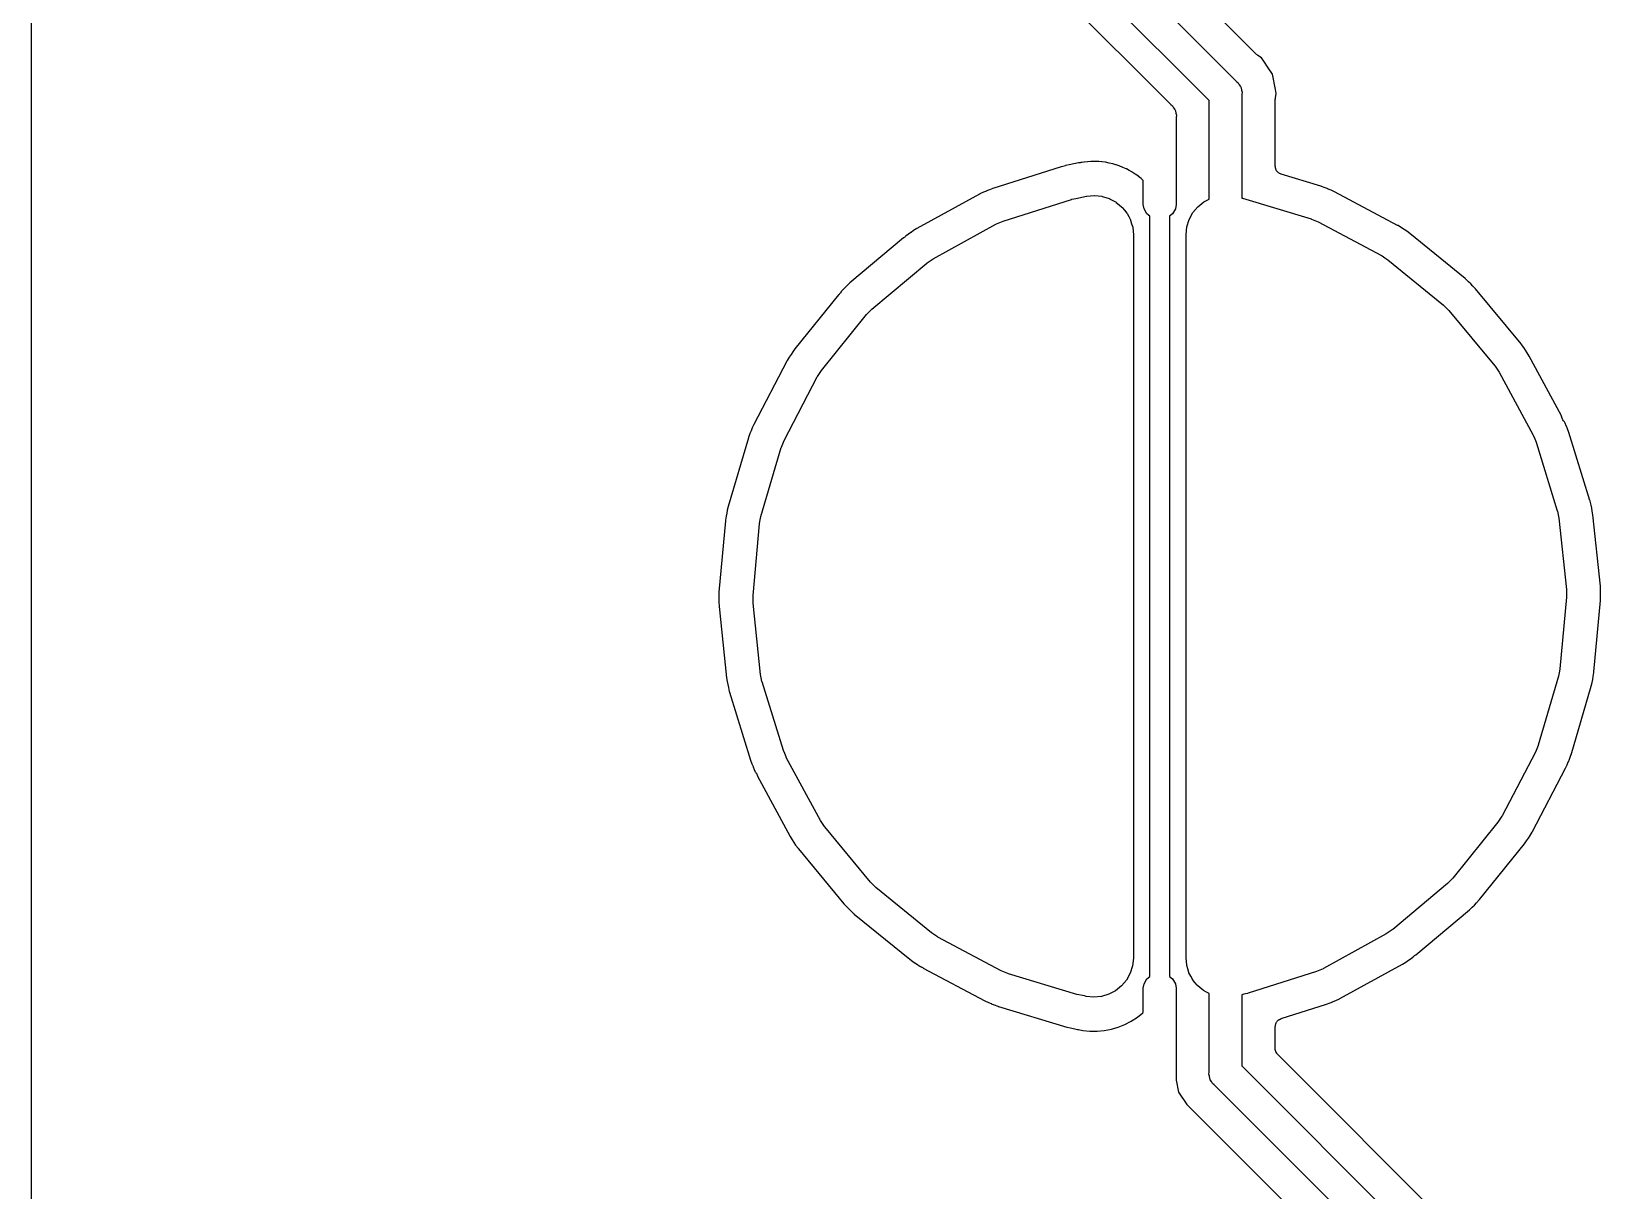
# Model space of a CAD drawing. Extents: x 40 to 174, y -137 to -40.
# Drawn here: x 39.58 to 63.46, y -97.14 to -79.5 of the extents above; entities that cross this region are included whole.
import ezdxf

# ---------------------------------------------------------------- set-up
doc = ezdxf.new("R2010")
doc.units = 0
doc.header["$MEASUREMENT"] = 0
doc.layers.add('BLACK', color=7, linetype='CONTINUOUS')

msp = doc.modelspace()

# ---------------------------------------------------------------- linework, layer by layer
at = {"layer": 'BLACK', "linetype": 'CONTINUOUS'}
for p, q in [((39.583, -136.54), (39.583, -39.66)), ((58.2244, -79.8524), (56.2952, -77.9232)), ((55.75, -78.0964), (57.9191, -80.2655)), ((54.7827, -78.4791), (56.9191, -80.6155)), ((57.5, -80.5536), (55.3309, -78.3845)), ((58.2346, -79.8595), (58.2244, -79.8524)), ((58.2436, -79.8682), (58.2346, -79.8595)), ((58.2965, -79.9035), (58.2436, -79.8682)), ((58.3318, -79.9564), (58.2965, -79.9035)), ((58.3997, -80.058), (58.3318, -79.9564)), ((58.464, -80.1542), (58.3997, -80.058)), ((58.3997, -80.058), (58.3997, -80.058)), ((58.5104, -80.3876), (58.464, -80.1542)), ((57.9191, -80.2655), (57.9445, -80.2868)), ((57.9445, -80.2868), (57.961, -80.3155)), ((57.961, -80.3155), (57.9801, -80.3427)), ((57.9801, -80.3427), (57.983, -80.3535)), ((57.983, -80.3535), (57.9885, -80.3632)), ((57.9885, -80.3632), (57.9943, -80.3958)), ((57.9943, -80.3958), (58.0029, -80.4279)), ((58.0029, -80.4279), (58, -80.4609)), ((58.5228, -80.45), (58.5104, -80.3876)), ((58.5104, -80.3876), (58.5104, -80.3876)), ((58.5104, -80.5124), (58.5228, -80.45)), ((56.9191, -80.6155), (56.9445, -80.6368)), ((56.9445, -80.6368), (56.961, -80.6655)), ((56.961, -80.6655), (56.9801, -80.6927)), ((56.9801, -80.6927), (56.983, -80.7035)), ((57.5, -82.0569), (57.5, -80.5536)), ((58, -80.4609), (58, -82.0401)), ((58.508, -80.5372), (58.5102, -80.5249)), ((58.508, -81.5545), (58.508, -80.5372)), ((58.5102, -80.5249), (58.5104, -80.5124)), ((56.983, -80.7035), (56.9885, -80.7132)), ((56.9885, -80.7132), (56.9943, -80.7458)), ((56.9943, -80.7458), (57.0029, -80.7779)), ((57.0029, -80.7779), (57, -80.8109)), ((57, -80.8109), (57, -82.1369)), ((55.2482, -81.5642), (54.2114, -81.8932)), ((55.2522, -81.5629), (55.2482, -81.5642)), ((55.2567, -81.5615), (55.2522, -81.5629)), ((55.3154, -81.5467), (55.2567, -81.5615)), ((55.3155, -81.5466), (55.3154, -81.5467)), ((55.3182, -81.546), (55.3155, -81.5466)), ((55.3184, -81.5459), (55.3182, -81.546)), ((55.3187, -81.5459), (55.3184, -81.5459)), ((55.3736, -81.5322), (55.3187, -81.5459)), ((55.516, -81.5041), (55.3736, -81.5322)), ((55.5189, -81.5046), (55.516, -81.5041)), ((55.5299, -81.5025), (55.5189, -81.5046)), ((55.5411, -81.5023), (55.5299, -81.5025)), ((55.5414, -81.5023), (55.5411, -81.5023)), ((55.5517, -81.4984), (55.5414, -81.5023)), ((55.5622, -81.4964), (55.5517, -81.4984)), ((55.5625, -81.4963), (55.5622, -81.4964)), ((55.5622, -81.4964), (55.5622, -81.4964)), ((55.5626, -81.4963), (55.5625, -81.4963)), ((55.5959, -81.4917), (55.5626, -81.4963)), ((55.5961, -81.4917), (55.5959, -81.4917)), ((55.5962, -81.4917), (55.5961, -81.4917)), ((55.6023, -81.4908), (55.5962, -81.4917)), ((55.6526, -81.4867), (55.6023, -81.4908)), ((55.653, -81.4865), (55.6526, -81.4867)), ((55.6535, -81.4866), (55.653, -81.4865)), ((55.7008, -81.4823), (55.6535, -81.4866)), ((55.7021, -81.4823), (55.7008, -81.4823)), ((55.7036, -81.482), (55.7021, -81.4823)), ((55.7054, -81.4819), (55.7036, -81.482)), ((55.7615, -81.4827), (55.7054, -81.4819)), ((55.762, -81.4826), (55.7615, -81.4827)), ((55.7625, -81.4827), (55.762, -81.4826)), ((55.8189, -81.4831), (55.7625, -81.4827)), ((55.8206, -81.4833), (55.8189, -81.4831)), ((55.8222, -81.4836), (55.8206, -81.4833)), ((55.8234, -81.4836), (55.8222, -81.4836)), ((55.8706, -81.4889), (55.8234, -81.4836)), ((55.8711, -81.4889), (55.8706, -81.4889)), ((55.8716, -81.489), (55.8711, -81.4889)), ((55.9189, -81.494), (55.8716, -81.489)), ((55.9201, -81.4943), (55.9189, -81.494)), ((55.9216, -81.4943), (55.9201, -81.4943)), ((55.9234, -81.4945), (55.9216, -81.4943)), ((55.9787, -81.5063), (55.9234, -81.4945)), ((55.9792, -81.5063), (55.9787, -81.5063)), ((55.9796, -81.5065), (55.9792, -81.5063)), ((56.0345, -81.5178), (55.9796, -81.5065)), ((56.0363, -81.5183), (56.0345, -81.5178)), ((56.0377, -81.5189), (56.0363, -81.5183)), ((56.0389, -81.5191), (56.0377, -81.5189)), ((56.0841, -81.5335), (56.0389, -81.5191)), ((56.0846, -81.5336), (56.0841, -81.5335)), ((56.0851, -81.5338), (56.0846, -81.5336)), ((56.1305, -81.5479), (56.0851, -81.5338)), ((56.1316, -81.5484), (56.1305, -81.5479)), ((56.1332, -81.5487), (56.1316, -81.5484)), ((56.1349, -81.5492), (56.1332, -81.5487)), ((56.1866, -81.5715), (56.1349, -81.5492)), ((56.1871, -81.5716), (56.1866, -81.5715)), ((56.1875, -81.5719), (56.1871, -81.5716)), ((56.2393, -81.5936), (56.1875, -81.5719)), ((56.2409, -81.5945), (56.2393, -81.5936)), ((56.2422, -81.5954), (56.2409, -81.5945)), ((56.2433, -81.5958), (56.2422, -81.5954)), ((56.285, -81.6188), (56.2433, -81.5958)), ((56.2855, -81.619), (56.285, -81.6188)), ((56.2859, -81.6193), (56.2855, -81.619)), ((56.3276, -81.6418), (56.2859, -81.6193)), ((56.3285, -81.6425), (56.3276, -81.6418)), ((56.3299, -81.6431), (56.3285, -81.6425)), ((56.3316, -81.644), (56.3299, -81.6431)), ((56.3779, -81.6758), (56.3316, -81.644)), ((58.5105, -81.5689), (58.508, -81.5545)), ((58.5114, -81.5836), (58.5105, -81.5689)), ((58.5143, -81.5905), (58.5114, -81.5836)), ((58.5157, -81.598), (58.5143, -81.5905)), ((58.523, -81.6106), (58.5157, -81.598)), ((58.5287, -81.6241), (58.523, -81.6106)), ((58.5339, -81.6296), (58.5287, -81.6241)), ((58.5377, -81.6362), (58.5339, -81.6296)), ((58.5489, -81.6456), (58.5377, -81.6362)), ((58.5589, -81.6562), (58.5489, -81.6456)), ((56.3784, -81.676), (56.3779, -81.6758)), ((56.3787, -81.6763), (56.3784, -81.676)), ((56.4255, -81.7079), (56.3787, -81.6763)), ((56.427, -81.7091), (56.4255, -81.7079)), ((56.428, -81.7101), (56.427, -81.7091)), ((56.429, -81.7108), (56.428, -81.7101)), ((56.4653, -81.7413), (56.429, -81.7108)), ((56.4657, -81.7415), (56.4653, -81.7413)), ((56.466, -81.7419), (56.4657, -81.7415)), ((56.5, -81.77), (56.466, -81.7419)), ((56.5, -82.1369), (56.5, -81.77)), ((58.5657, -81.6597), (58.5589, -81.6562)), ((58.5715, -81.6645), (58.5657, -81.6597)), ((58.5852, -81.6695), (58.5715, -81.6645)), ((58.5983, -81.6761), (58.5852, -81.6695)), ((59.2035, -81.8588), (58.5983, -81.6761)), ((59.2072, -81.8599), (59.2035, -81.8588)), ((59.2118, -81.8613), (59.2072, -81.8599)), ((59.2692, -81.8825), (59.2118, -81.8613)), ((59.3121, -81.9008), (59.2692, -81.8825)), ((54.0074, -81.9803), (53.0542, -82.5044)), ((54.0109, -81.9784), (54.0074, -81.9803)), ((54.0151, -81.9761), (54.0109, -81.9784)), ((54.0703, -81.9499), (54.0151, -81.9761)), ((54.1134, -81.9321), (54.0703, -81.9499)), ((54.1142, -81.9316), (54.1134, -81.9321)), ((54.1151, -81.9314), (54.1142, -81.9316)), ((54.158, -81.9131), (54.1151, -81.9314)), ((54.2114, -81.8932), (54.158, -81.9131)), ((54.3659, -82.3902), (55.4058, -82.0602)), ((55.4058, -82.0602), (55.4138, -82.0577)), ((55.4138, -82.0577), (55.4429, -82.052)), ((55.4429, -82.052), (55.4712, -82.0434)), ((55.4712, -82.0434), (55.6339, -82.0113)), ((55.6339, -82.0113), (55.6374, -82.0107)), ((55.6374, -82.0107), (55.6376, -82.0106)), ((55.6376, -82.0106), (55.6377, -82.0106)), ((55.6377, -82.0106), (55.6422, -82.0098)), ((55.6422, -82.0098), (55.6983, -82.0051)), ((55.6983, -82.0051), (55.7542, -82)), ((55.7542, -82), (55.7565, -82.0003)), ((55.7565, -82.0003), (55.7588, -82.0001)), ((55.7588, -82.0001), (55.8148, -82.0064)), ((55.8148, -82.0064), (55.8706, -82.0123)), ((55.8706, -82.0123), (55.8729, -82.0129)), ((55.8729, -82.0129), (55.8752, -82.0132)), ((55.8752, -82.0132), (55.9288, -82.0303)), ((55.9288, -82.0303), (55.9825, -82.0469)), ((55.9825, -82.0469), (55.9846, -82.048)), ((55.9846, -82.048), (55.9868, -82.0487)), ((55.9868, -82.0487), (56.036, -82.0758)), ((56.036, -82.0758), (56.0855, -82.1026)), ((56.0855, -82.1026), (56.0873, -82.1041)), ((56.0873, -82.1041), (56.0894, -82.1052)), ((56.0894, -82.1052), (56.1324, -82.1413)), ((57.3302, -82.1713), (57.4215, -82.0979)), ((57.4215, -82.0979), (57.5, -82.0569)), ((58, -82.0401), (58.0087, -82.0418)), ((58.0087, -82.0418), (59.0532, -82.357)), ((59.313, -81.901), (59.3121, -81.9008)), ((59.3137, -81.9015), (59.313, -81.901)), ((59.3569, -81.9193), (59.3137, -81.9015)), ((59.4085, -81.9436), (59.3569, -81.9193)), ((60.369, -82.4542), (59.4085, -81.9436)), ((56.1324, -82.1413), (56.1757, -82.1772)), ((56.1757, -82.1772), (56.1772, -82.179)), ((56.1772, -82.179), (56.179, -82.1805)), ((56.179, -82.1805), (56.2142, -82.2243)), ((56.2142, -82.2243), (56.2498, -82.268)), ((56.2498, -82.268), (56.2509, -82.27)), ((56.2509, -82.27), (56.2523, -82.2719)), ((56.2523, -82.2719), (56.2783, -82.3216)), ((56.2783, -82.3216), (56.3047, -82.3714)), ((56.5115, -82.2019), (56.5, -82.1369)), ((56.5555, -82.2782), (56.5115, -82.2019)), ((56.6, -82.3156), (56.5555, -82.2782)), ((56.6, -88.1131), (56.6, -82.3156)), ((56.9445, -82.2782), (56.9, -82.3156)), ((56.9, -82.3156), (56.9, -93.8844)), ((56.9885, -82.2019), (56.9445, -82.2782)), ((57, -82.1369), (56.9885, -82.2019)), ((57.1631, -82.4753), (57.1985, -82.3636)), ((57.1985, -82.3636), (57.2549, -82.261)), ((57.2549, -82.261), (57.3302, -82.1713)), ((59.0532, -82.357), (59.0612, -82.3595)), ((59.0612, -82.3595), (59.1112, -82.381)), ((52.9268, -82.5875), (52.892, -82.6134)), ((52.9656, -82.5617), (52.9268, -82.5875)), ((52.9663, -82.5611), (52.9656, -82.5617)), ((52.9671, -82.5607), (52.9663, -82.5611)), ((53.0056, -82.5343), (52.9671, -82.5607)), ((53.0542, -82.5044), (53.0056, -82.5343)), ((53.3023, -82.962), (54.2583, -82.4363)), ((54.2583, -82.4363), (54.2656, -82.4323)), ((54.2656, -82.4323), (54.3159, -82.4116)), ((54.3159, -82.4116), (54.3659, -82.3902)), ((56.3047, -82.3714), (56.3054, -82.3736)), ((56.3054, -82.3736), (56.3065, -82.3757)), ((56.3065, -82.3757), (56.3223, -82.4295)), ((56.3223, -82.4295), (56.3386, -82.4835)), ((56.3386, -82.4835), (56.3388, -82.4858)), ((56.3388, -82.4858), (56.3395, -82.488)), ((56.3395, -82.488), (56.3445, -82.5439)), ((56.3445, -82.5439), (56.35, -82.6)), ((56.35, -82.6), (56.35, -93.6)), ((57.15, -82.6), (57.1501, -82.5916)), ((57.15, -93.6), (57.15, -82.6)), ((57.1501, -82.5916), (57.1631, -82.4753)), ((59.1112, -82.381), (59.1614, -82.4017)), ((59.1614, -82.4017), (60.1248, -82.9138)), ((60.3723, -82.456), (60.369, -82.4542)), ((60.3767, -82.4583), (60.3723, -82.456)), ((60.4289, -82.4902), (60.3767, -82.4583)), ((60.4673, -82.5165), (60.4289, -82.4902)), ((60.4681, -82.5169), (60.4673, -82.5165)), ((60.4688, -82.5175), (60.4681, -82.5169)), ((60.5077, -82.5433), (60.4688, -82.5175)), ((60.5536, -82.5772), (60.5077, -82.5433)), ((61.3967, -83.2646), (60.5536, -82.5772)), ((52.8517, -82.6458), (52.0377, -83.3289)), ((52.8549, -82.6446), (52.8517, -82.6458)), ((52.8629, -82.6379), (52.8549, -82.6446)), ((52.8719, -82.6328), (52.8629, -82.6379)), ((52.8754, -82.63), (52.8719, -82.6328)), ((52.8828, -82.6214), (52.8754, -82.63)), ((52.8916, -82.6141), (52.8828, -82.6214)), ((52.892, -82.6134), (52.8916, -82.6141)), ((52.3699, -83.7295), (53.2056, -83.0282)), ((53.2056, -83.0281), (53.2121, -83.0228)), ((53.2056, -83.0282), (53.2056, -83.0281)), ((53.2056, -83.0281), (53.2056, -83.0281)), ((53.2121, -83.0228), (53.2574, -82.9927)), ((53.2574, -82.9927), (53.3023, -82.962)), ((60.1248, -82.9138), (60.1322, -82.9178)), ((60.1322, -82.9178), (60.1771, -82.9485)), ((60.1771, -82.9485), (60.2223, -82.9786)), ((60.2223, -82.9786), (61.0679, -83.668)), ((61.3999, -83.2673), (61.3967, -83.2646)), ((61.4034, -83.2702), (61.3999, -83.2673)), ((61.4485, -83.3116), (61.4034, -83.2702)), ((61.4811, -83.3449), (61.4485, -83.3116)), ((51.8615, -83.513), (51.2008, -84.335)), ((51.8632, -83.5115), (51.8615, -83.513)), ((51.8714, -83.5065), (51.8632, -83.5115)), ((51.8793, -83.4967), (51.8714, -83.5065)), ((51.8886, -83.4881), (51.8793, -83.4967)), ((51.8913, -83.4846), (51.8886, -83.4881)), ((51.8954, -83.4766), (51.8913, -83.4846)), ((51.8975, -83.4741), (51.8954, -83.4766)), ((51.9012, -83.4694), (51.8975, -83.4741)), ((51.9034, -83.4632), (51.9012, -83.4694)), ((51.9289, -83.4351), (51.9034, -83.4632)), ((51.9619, -83.4023), (51.9289, -83.4351)), ((51.9625, -83.4015), (51.9619, -83.4023)), ((51.9632, -83.401), (51.9625, -83.4015)), ((51.9959, -83.3676), (51.9632, -83.401)), ((52.0377, -83.3289), (51.9959, -83.3676)), ((61.4818, -83.3454), (61.4811, -83.3449)), ((61.4823, -83.3462), (61.4818, -83.3454)), ((61.5155, -83.379), (61.4823, -83.3462)), ((61.5539, -83.4212), (61.5155, -83.379)), ((62.2473, -84.2592), (61.5539, -83.4212)), ((52.2933, -83.8067), (52.3319, -83.7683)), ((52.3319, -83.7683), (52.3699, -83.7295)), ((61.0679, -83.668), (61.0743, -83.6734)), ((61.0743, -83.6734), (61.1124, -83.7123)), ((61.1124, -83.7123), (61.151, -83.7506)), ((61.151, -83.7506), (61.8465, -84.5911)), ((51.6045, -84.6635), (52.288, -83.8132)), ((52.288, -83.8132), (52.2933, -83.8067)), ((52.288, -83.8132), (52.288, -83.8132)), ((52.288, -83.8132), (52.288, -83.8132)), ((62.2498, -84.2622), (62.2473, -84.2592)), ((62.2529, -84.266), (62.2498, -84.2622)), ((62.2891, -84.3154), (62.2529, -84.266)), ((51.081, -84.5169), (51.0791, -84.5204)), ((51.0831, -84.5128), (51.081, -84.5169)), ((51.1146, -84.4604), (51.0831, -84.5128)), ((51.1407, -84.4217), (51.1146, -84.4604)), ((51.1411, -84.4209), (51.1407, -84.4217)), ((51.1417, -84.4203), (51.1411, -84.4209)), ((51.1672, -84.3812), (51.1417, -84.4203)), ((51.2008, -84.335), (51.1672, -84.3812)), ((62.3146, -84.3544), (62.2891, -84.3154)), ((62.3152, -84.355), (62.3146, -84.3544)), ((62.3155, -84.3558), (62.3152, -84.355)), ((62.3417, -84.3946), (62.3155, -84.3558)), ((62.3712, -84.4434), (62.3417, -84.3946)), ((62.864, -85.3546), (62.3712, -84.4434)), ((51.0791, -84.5204), (50.5752, -85.4846)), ((51.0791, -84.5204), (51.0791, -84.5204)), ((51.5403, -84.7615), (51.5443, -84.7541)), ((51.5443, -84.7541), (51.5747, -84.709)), ((51.5747, -84.709), (51.6045, -84.6635)), ((61.8465, -84.5911), (61.8518, -84.5976)), ((61.8518, -84.5976), (61.8816, -84.6432)), ((61.8816, -84.6432), (61.912, -84.6882)), ((61.912, -84.6882), (62.4309, -85.6479)), ((51.035, -85.7284), (51.5403, -84.7615)), ((62.8638, -85.3579), (62.864, -85.3546)), ((62.8676, -85.3715), (62.8638, -85.3579)), ((62.8697, -85.3855), (62.8676, -85.3715)), ((62.8713, -85.3885), (62.8697, -85.3855)), ((62.8713, -85.3887), (62.8713, -85.3885)), ((62.8736, -85.393), (62.8713, -85.3887)), ((62.8757, -85.4004), (62.8736, -85.393)), ((62.8776, -85.4043), (62.8757, -85.4004)), ((62.8856, -85.4155), (62.8776, -85.4043)), ((62.892, -85.4276), (62.8856, -85.4155)), ((62.8983, -85.4333), (62.892, -85.4276)), ((62.9033, -85.4402), (62.8983, -85.4333)), ((62.91, -85.4448), (62.9033, -85.4402)), ((62.9187, -85.4634), (62.91, -85.4448)), ((62.9361, -85.5065), (62.9187, -85.4634)), ((50.4918, -85.6902), (50.1848, -86.7337)), ((50.493, -85.6862), (50.4918, -85.6902)), ((50.4943, -85.6818), (50.493, -85.6862)), ((50.515, -85.6242), (50.4943, -85.6818)), ((50.5331, -85.5813), (50.515, -85.6242)), ((50.5332, -85.5805), (50.5331, -85.5813)), ((50.5337, -85.5797), (50.5332, -85.5805)), ((50.5512, -85.5363), (50.5337, -85.5797)), ((50.5752, -85.4846), (50.5512, -85.5363)), ((62.4309, -85.6479), (62.431, -85.6479)), ((62.431, -85.6479), (62.431, -85.6479)), ((62.431, -85.6479), (62.4349, -85.6553)), ((62.4349, -85.6553), (62.4553, -85.7057)), ((62.4553, -85.7057), (62.4763, -85.7558)), ((62.9366, -85.5073), (62.9361, -85.5065)), ((62.9368, -85.5082), (62.9366, -85.5073)), ((62.9549, -85.5512), (62.9368, -85.5082)), ((62.9744, -85.6048), (62.9549, -85.5512)), ((63.2961, -86.6437), (62.9744, -85.6048)), ((50.6832, -86.8836), (50.9911, -85.837)), ((50.9911, -85.837), (50.9935, -85.8289)), ((50.9935, -85.8289), (51.0146, -85.7788)), ((51.0146, -85.7788), (51.035, -85.7284)), ((62.4763, -85.7558), (62.799, -86.798)), ((63.2973, -86.6478), (63.2961, -86.6437)), ((63.2987, -86.6524), (63.2973, -86.6478)), ((63.3133, -86.7117), (63.2987, -86.6524)), ((50.1529, -86.8824), (50.1438, -86.9429)), ((50.1622, -86.8368), (50.1529, -86.8824)), ((50.1623, -86.8359), (50.1622, -86.8368)), ((50.1626, -86.8351), (50.1623, -86.8359)), ((50.1713, -86.7892), (50.1626, -86.8351)), ((50.1848, -86.7337), (50.1713, -86.7892)), ((50.673, -86.937), (50.6832, -86.8836)), ((62.799, -86.798), (62.8015, -86.806)), ((62.8015, -86.806), (62.8117, -86.8594)), ((62.8117, -86.8594), (62.8226, -86.9127)), ((63.322, -86.7574), (63.3133, -86.7117)), ((63.3224, -86.7583), (63.322, -86.7574)), ((63.3224, -86.7592), (63.3224, -86.7583)), ((63.3318, -86.805), (63.3224, -86.7592)), ((63.3405, -86.8614), (63.3318, -86.805)), ((63.4543, -87.9431), (63.3405, -86.8614)), ((50.1429, -86.9518), (50.0444, -88.0349)), ((50.1433, -86.9477), (50.1429, -86.9518)), ((50.1438, -86.9429), (50.1433, -86.9477)), ((50.5624, -88.0852), (50.6612, -86.9986)), ((50.6612, -86.9986), (50.662, -86.9903)), ((50.662, -86.9903), (50.673, -86.937)), ((62.8226, -86.9127), (62.9367, -87.9977)), ((50.0444, -88.0349), (50.042, -88.0919)), ((50.042, -88.0919), (50.0424, -88.1386)), ((50.5628, -88.1395), (50.5624, -88.0852)), ((62.9367, -87.9977), (62.9376, -88.0061)), ((62.9376, -88.0061), (62.9372, -88.0605)), ((62.9372, -88.0605), (62.9376, -88.1148)), ((63.4547, -87.9471), (63.4543, -87.9431)), ((63.4552, -87.9519), (63.4547, -87.9471)), ((63.458, -88.013), (63.4552, -87.9519)), ((63.4576, -88.0596), (63.458, -88.013)), ((63.4578, -88.0604), (63.4576, -88.0596)), ((63.4576, -88.0613), (63.4578, -88.0604)), ((63.458, -88.1081), (63.4576, -88.0613)), ((50.0424, -88.1404), (50.042, -88.187)), ((50.042, -88.187), (50.0448, -88.2481)), ((50.0424, -88.1386), (50.0422, -88.1395)), ((50.0422, -88.1395), (50.0424, -88.1404)), ((50.0448, -88.2481), (50.0453, -88.2529)), ((50.0453, -88.2529), (50.0457, -88.2569)), ((50.0457, -88.2569), (50.1595, -89.3386)), ((50.5624, -88.1939), (50.5628, -88.1395)), ((50.5633, -88.2023), (50.5624, -88.1939)), ((50.6774, -89.2873), (50.5633, -88.2023)), ((56.6, -93.8845), (56.6, -88.1131)), ((56.6, -88.1131), (56.6, -88.1131)), ((62.9376, -88.1148), (62.8388, -89.2014)), ((63.3571, -89.2481), (63.4556, -88.1651)), ((63.4556, -88.1651), (63.458, -88.1081)), ((50.6883, -89.3406), (50.6774, -89.2873)), ((62.827, -89.263), (62.8168, -89.3164)), ((62.838, -89.2097), (62.827, -89.263)), ((62.8388, -89.2014), (62.838, -89.2097)), ((63.3471, -89.3176), (63.3562, -89.2571)), ((63.3562, -89.2571), (63.3567, -89.2523)), ((63.3567, -89.2523), (63.3571, -89.2481)), ((50.1595, -89.3386), (50.1682, -89.395)), ((50.1682, -89.395), (50.1776, -89.4409)), ((50.1776, -89.4409), (50.1777, -89.4418)), ((50.1777, -89.4418), (50.178, -89.4426)), ((50.178, -89.4426), (50.1867, -89.4883)), ((50.1867, -89.4883), (50.2013, -89.5476)), ((50.6985, -89.394), (50.6883, -89.3406)), ((50.701, -89.402), (50.6985, -89.394)), ((51.0237, -90.4442), (50.701, -89.402)), ((62.8168, -89.3164), (62.5089, -90.363)), ((63.0082, -90.5098), (63.3152, -89.4663)), ((63.3152, -89.4663), (63.3287, -89.4108)), ((63.3287, -89.4108), (63.3374, -89.3649)), ((63.3374, -89.3649), (63.3377, -89.3641)), ((63.3377, -89.3641), (63.3378, -89.3632)), ((63.3378, -89.3632), (63.3471, -89.3176)), ((50.2013, -89.5476), (50.2026, -89.552)), ((50.2026, -89.552), (50.2039, -89.5563)), ((50.2039, -89.5563), (50.5256, -90.5952)), ((51.0447, -90.4943), (51.0237, -90.4442)), ((62.465, -90.4716), (61.9597, -91.4385)), ((62.4854, -90.4212), (62.465, -90.4716)), ((62.5065, -90.3711), (62.4854, -90.4212)), ((62.5089, -90.363), (62.5065, -90.3711)), ((50.5256, -90.5952), (50.5451, -90.6488)), ((50.5451, -90.6488), (50.5632, -90.6919)), ((50.5632, -90.6919), (50.5634, -90.6927)), ((50.5634, -90.6927), (50.5639, -90.6935)), ((50.5639, -90.6935), (50.5813, -90.7366)), ((51.0651, -90.5447), (51.0447, -90.4943)), ((51.069, -90.5521), (51.0651, -90.5447)), ((51.588, -91.5118), (51.069, -90.5521)), ((51.069, -90.5521), (51.069, -90.5521)), ((51.069, -90.5521), (51.069, -90.5521)), ((62.421, -91.6793), (62.9248, -90.7154)), ((62.9248, -90.7154), (62.9488, -90.6637)), ((62.9488, -90.6637), (62.9663, -90.6203)), ((62.9663, -90.6203), (62.9667, -90.6196)), ((62.9667, -90.6196), (62.9669, -90.6187)), ((62.9669, -90.6187), (62.985, -90.5758)), ((62.985, -90.5758), (63.0057, -90.5182)), ((63.0057, -90.5182), (63.0071, -90.5136)), ((63.0071, -90.5136), (63.0082, -90.5098)), ((50.5813, -90.7366), (50.5974, -90.771)), ((50.5974, -90.771), (50.6023, -90.7754)), ((50.6023, -90.7754), (50.6068, -90.784)), ((50.6068, -90.784), (50.6129, -90.7914)), ((50.6129, -90.7914), (50.6151, -90.7953)), ((50.6151, -90.7953), (50.6191, -90.8067)), ((50.6191, -90.8067), (50.6249, -90.8174)), ((50.6249, -90.8174), (50.6264, -90.8274)), ((50.6264, -90.8274), (50.6266, -90.8281)), ((50.6266, -90.8281), (51.1288, -91.7566)), ((61.9597, -91.4385), (61.9557, -91.4459)), ((51.6184, -91.5568), (51.588, -91.5118)), ((51.6482, -91.6024), (51.6184, -91.5568)), ((51.6535, -91.6089), (51.6482, -91.6024)), ((52.349, -92.4494), (51.6535, -91.6089)), ((61.8955, -91.5365), (61.212, -92.3868)), ((61.9253, -91.491), (61.8955, -91.5365)), ((61.9557, -91.4459), (61.9253, -91.491)), ((62.419, -91.6831), (62.421, -91.6793)), ((51.1288, -91.7566), (51.1583, -91.8054)), ((51.1583, -91.8054), (51.1844, -91.8441)), ((51.1844, -91.8441), (51.1848, -91.845)), ((51.1848, -91.845), (51.1854, -91.8456)), ((51.1854, -91.8456), (51.2109, -91.8846)), ((51.2109, -91.8846), (51.2471, -91.934)), ((61.6177, -92.7127), (62.2992, -91.865)), ((62.2992, -91.865), (62.3328, -91.8188)), ((62.3328, -91.8188), (62.3583, -91.7797)), ((62.3583, -91.7797), (62.3589, -91.7791)), ((62.3589, -91.7791), (62.3593, -91.7783)), ((62.3593, -91.7783), (62.3854, -91.7396)), ((62.3854, -91.7396), (62.4168, -91.6873)), ((62.4168, -91.6873), (62.419, -91.6831)), ((51.2471, -91.934), (51.25, -91.9375)), ((51.25, -91.9375), (51.2528, -91.941)), ((51.2528, -91.941), (51.9461, -92.7788)), ((61.2067, -92.3933), (61.1681, -92.4316)), ((61.212, -92.3868), (61.2067, -92.3933)), ((52.3876, -92.4877), (52.349, -92.4494)), ((52.4257, -92.5266), (52.3876, -92.4877)), ((52.4321, -92.532), (52.4257, -92.5266)), ((53.2777, -93.2214), (52.4321, -92.532)), ((61.1301, -92.4705), (60.2944, -93.1718)), ((61.1681, -92.4316), (61.1301, -92.4705)), ((51.9461, -92.7788), (51.9845, -92.821)), ((51.9845, -92.821), (52.0177, -92.8538)), ((52.0177, -92.8538), (52.0182, -92.8546)), ((52.0182, -92.8546), (52.0189, -92.8551)), ((52.0189, -92.8551), (52.0515, -92.8884)), ((60.6483, -93.5542), (61.4623, -92.8711)), ((61.4623, -92.8711), (61.5041, -92.8324)), ((61.5041, -92.8324), (61.5368, -92.799)), ((61.5368, -92.799), (61.5375, -92.7985)), ((61.5375, -92.7985), (61.538, -92.7977)), ((61.538, -92.7977), (61.5711, -92.7649)), ((61.5711, -92.7649), (61.6121, -92.7196)), ((61.6121, -92.7196), (61.6151, -92.716)), ((61.6151, -92.716), (61.6177, -92.7127)), ((52.0515, -92.8884), (52.0966, -92.9298)), ((52.0966, -92.9298), (52.1002, -92.9328)), ((52.1002, -92.9328), (52.1035, -92.9355)), ((52.1035, -92.9355), (52.9464, -93.6228)), ((53.3229, -93.2515), (53.2777, -93.2214)), ((53.3678, -93.2822), (53.3229, -93.2515)), ((53.3752, -93.2862), (53.3678, -93.2822)), ((54.3386, -93.7983), (53.3752, -93.2862)), ((53.3752, -93.2862), (53.3752, -93.2862)), ((53.3752, -93.2862), (53.3752, -93.2862)), ((60.1977, -93.238), (59.2417, -93.7637)), ((60.2426, -93.2073), (60.1977, -93.238)), ((60.2879, -93.1772), (60.2426, -93.2073)), ((60.2944, -93.1719), (60.2879, -93.1772)), ((60.2944, -93.1718), (60.2944, -93.1719)), ((60.2944, -93.1719), (60.2944, -93.1719)), ((60.5732, -93.6125), (60.608, -93.5866)), ((60.608, -93.5866), (60.6084, -93.5859)), ((60.6084, -93.5859), (60.6172, -93.5786)), ((60.6172, -93.5786), (60.6246, -93.57)), ((60.6246, -93.57), (60.6281, -93.5672)), ((60.6281, -93.5672), (60.6371, -93.5621)), ((60.6371, -93.5621), (60.6451, -93.5554)), ((60.6451, -93.5554), (60.6483, -93.5542)), ((52.9464, -93.6228), (52.9923, -93.6567)), ((52.9923, -93.6567), (53.0312, -93.6825)), ((53.0312, -93.6825), (53.0318, -93.6831)), ((53.0318, -93.6831), (53.0327, -93.6835)), ((53.0327, -93.6835), (53.0711, -93.7098)), ((53.0711, -93.7098), (53.0984, -93.7265)), ((53.0984, -93.7265), (53.1002, -93.728)), ((53.1002, -93.728), (53.1024, -93.7289)), ((53.1024, -93.7289), (53.1092, -93.7331)), ((53.1092, -93.7331), (53.1119, -93.7345)), ((53.1119, -93.7345), (53.1119, -93.7345)), ((53.1119, -93.7345), (53.1167, -93.7371)), ((53.1167, -93.7371), (53.1249, -93.7395)), ((53.1249, -93.7395), (53.1289, -93.7414)), ((53.1289, -93.7414), (53.1394, -93.7491)), ((53.1394, -93.7491), (53.1509, -93.7552)), ((53.1509, -93.7552), (53.1528, -93.7574)), ((53.1528, -93.7574), (54.0915, -94.2564)), ((54.3888, -93.819), (54.3386, -93.7983)), ((54.4388, -93.8405), (54.3888, -93.819)), ((56.3369, -93.7247), (56.3015, -93.8364)), ((56.3499, -93.6084), (56.3369, -93.7247)), ((56.35, -93.6), (56.3499, -93.6084)), ((57.1555, -93.656), (57.15, -93.6)), ((57.1605, -93.712), (57.1555, -93.656)), ((57.1612, -93.7142), (57.1605, -93.712)), ((57.1614, -93.7165), (57.1612, -93.7142)), ((57.1777, -93.7704), (57.1614, -93.7165)), ((57.1935, -93.8243), (57.1777, -93.7704)), ((57.1946, -93.8264), (57.1935, -93.8243)), ((57.1953, -93.8286), (57.1946, -93.8264)), ((57.2217, -93.8783), (57.1953, -93.8286)), ((59.1341, -93.8098), (58.0942, -94.1398)), ((59.1841, -93.7884), (59.1341, -93.8098)), ((59.2344, -93.7677), (59.1841, -93.7884)), ((59.2417, -93.7637), (59.2344, -93.7677)), ((59.4927, -94.2196), (60.4458, -93.6955)), ((60.4458, -93.6955), (60.4944, -93.6657)), ((60.4944, -93.6657), (60.5329, -93.6393)), ((60.5329, -93.6393), (60.5337, -93.6389)), ((60.5337, -93.6389), (60.5344, -93.6383)), ((60.5344, -93.6383), (60.5732, -93.6125)), ((54.4468, -93.843), (54.4388, -93.8405)), ((55.4913, -94.1582), (54.4468, -93.843)), ((56.1698, -94.0287), (56.0785, -94.1021)), ((56.2451, -93.939), (56.1698, -94.0287)), ((56.3015, -93.8364), (56.2451, -93.939)), ((56.5, -94.0631), (56.5115, -93.9981)), ((56.5, -94.4294), (56.5, -94.0631)), ((56.5115, -93.9981), (56.5555, -93.9218)), ((56.5555, -93.9218), (56.6, -93.8845)), ((56.9, -93.8844), (56.9445, -93.9218)), ((56.9445, -93.9218), (56.9885, -93.9981)), ((56.9885, -93.9981), (57, -94.0631)), ((57, -94.0631), (57, -95.4649)), ((57.2477, -93.9281), (57.2217, -93.8783)), ((57.2491, -93.93), (57.2477, -93.9281)), ((57.2502, -93.932), (57.2491, -93.93)), ((57.2858, -93.9756), (57.2502, -93.932)), ((57.321, -94.0195), (57.2858, -93.9756)), ((57.3228, -94.021), (57.321, -94.0195)), ((57.3243, -94.0228), (57.3228, -94.021)), ((57.3676, -94.0586), (57.3243, -94.0228)), ((57.4106, -94.0948), (57.3676, -94.0586)), ((54.0915, -94.2564), (54.1431, -94.2807)), ((54.1431, -94.2807), (54.1863, -94.2985)), ((54.1863, -94.2985), (54.187, -94.299)), ((54.187, -94.299), (54.1879, -94.2992)), ((54.1879, -94.2992), (54.2308, -94.3175)), ((55.6062, -94.1809), (55.4913, -94.1582)), ((55.6074, -94.1809), (55.6062, -94.1809)), ((55.6294, -94.1877), (55.6074, -94.1809)), ((55.7458, -94.2), (55.6294, -94.1877)), ((55.8624, -94.1894), (55.7458, -94.2)), ((55.9748, -94.1563), (55.8624, -94.1894)), ((56.0785, -94.1021), (55.9748, -94.1563)), ((57.4127, -94.0959), (57.4106, -94.0948)), ((57.4145, -94.0974), (57.4127, -94.0959)), ((57.464, -94.1242), (57.4145, -94.0974)), ((57.5, -94.144), (57.464, -94.1242)), ((57.5, -95.3391), (57.5, -94.144)), ((58.0288, -94.1566), (58, -94.1623)), ((58, -94.1623), (58, -95.2464)), ((58.0571, -94.148), (58.0288, -94.1566)), ((58.0862, -94.1423), (58.0571, -94.148)), ((58.0942, -94.1398), (58.0862, -94.1423)), ((59.2886, -94.3068), (59.342, -94.2869)), ((59.342, -94.2869), (59.3849, -94.2686)), ((59.3849, -94.2686), (59.3858, -94.2683)), ((59.3858, -94.2683), (59.3866, -94.2679)), ((59.3866, -94.2679), (59.4297, -94.2501)), ((59.4297, -94.2501), (59.4848, -94.2239)), ((59.4848, -94.2239), (59.489, -94.2216)), ((59.489, -94.2216), (59.4927, -94.2196)), ((54.2308, -94.3175), (54.2882, -94.3387)), ((54.2882, -94.3387), (54.2928, -94.3401)), ((54.2928, -94.3401), (54.2964, -94.3412)), ((54.2964, -94.3412), (55.338, -94.6556)), ((56.3141, -94.5662), (56.4095, -94.5038)), ((56.4095, -94.5038), (56.4911, -94.4382)), ((56.4911, -94.4382), (56.5, -94.4294)), ((58.5575, -94.5468), (58.565, -94.5429)), ((58.565, -94.5429), (58.5715, -94.5375)), ((58.5715, -94.5375), (58.5844, -94.5328)), ((58.5844, -94.5328), (58.5966, -94.5264)), ((58.5966, -94.5264), (59.2886, -94.3068)), ((55.338, -94.6556), (55.3933, -94.6693)), ((55.3933, -94.6693), (55.499, -94.6903)), ((55.499, -94.6903), (55.503, -94.6907)), ((55.503, -94.6907), (55.5095, -94.6925)), ((55.5095, -94.6925), (55.5162, -94.6927)), ((55.5162, -94.6927), (55.5811, -94.706)), ((55.5811, -94.706), (55.6852, -94.7169)), ((55.6852, -94.7169), (55.7992, -94.7177)), ((55.7992, -94.7177), (55.9034, -94.7082)), ((55.9034, -94.7082), (56.0153, -94.6869)), ((56.0153, -94.6869), (56.1158, -94.6573)), ((56.1158, -94.6573), (56.2214, -94.6146)), ((56.2214, -94.6146), (56.3141, -94.5662)), ((58.508, -94.6475), (58.5104, -94.6339)), ((58.508, -94.9834), (58.508, -94.6475)), ((58.5104, -94.6339), (58.511, -94.6202)), ((58.511, -94.6202), (58.5142, -94.6124)), ((58.5142, -94.6124), (58.5157, -94.604)), ((58.5157, -94.604), (58.5225, -94.5921)), ((58.5225, -94.5921), (58.5278, -94.5794)), ((58.5278, -94.5794), (58.5335, -94.5732)), ((58.5335, -94.5732), (58.5377, -94.5658)), ((58.5377, -94.5658), (58.5482, -94.557)), ((58.5482, -94.557), (58.5575, -94.5468)), ((58.509, -94.9889), (58.508, -94.9834)), ((58.5085, -94.9945), (58.509, -94.9889)), ((58.5128, -95.0105), (58.5085, -94.9945)), ((58.5157, -95.0269), (58.5128, -95.0105)), ((58, -95.2464), (62.4191, -99.6655)), ((58.5185, -95.0317), (58.5157, -95.0269)), ((58.5199, -95.0371), (58.5185, -95.0317)), ((58.5294, -95.0507), (58.5199, -95.0371)), ((58.5377, -95.0651), (58.5294, -95.0507)), ((58.542, -95.0686), (58.5377, -95.0651)), ((58.5452, -95.0732), (58.542, -95.0686)), ((62.7244, -99.2524), (58.5452, -95.0732)), ((57, -95.4649), (57.036, -95.6458)), ((57.4971, -95.3721), (57.5, -95.3391)), ((57.5057, -95.4042), (57.4971, -95.3721)), ((57.5115, -95.4368), (57.5057, -95.4042)), ((57.517, -95.4465), (57.5115, -95.4368)), ((57.5199, -95.4573), (57.517, -95.4465)), ((57.539, -95.4845), (57.5199, -95.4573)), ((57.5555, -95.5132), (57.539, -95.4845)), ((57.036, -95.6458), (57.1602, -95.8316)), ((57.5809, -95.5345), (57.5555, -95.5132)), ((62, -99.9536), (57.5809, -95.5345)), ((57.1602, -95.8316), (61.2786, -99.95))]:
    msp.add_line(p, q, dxfattribs=at)

doc.saveas('drawing.dxf')
